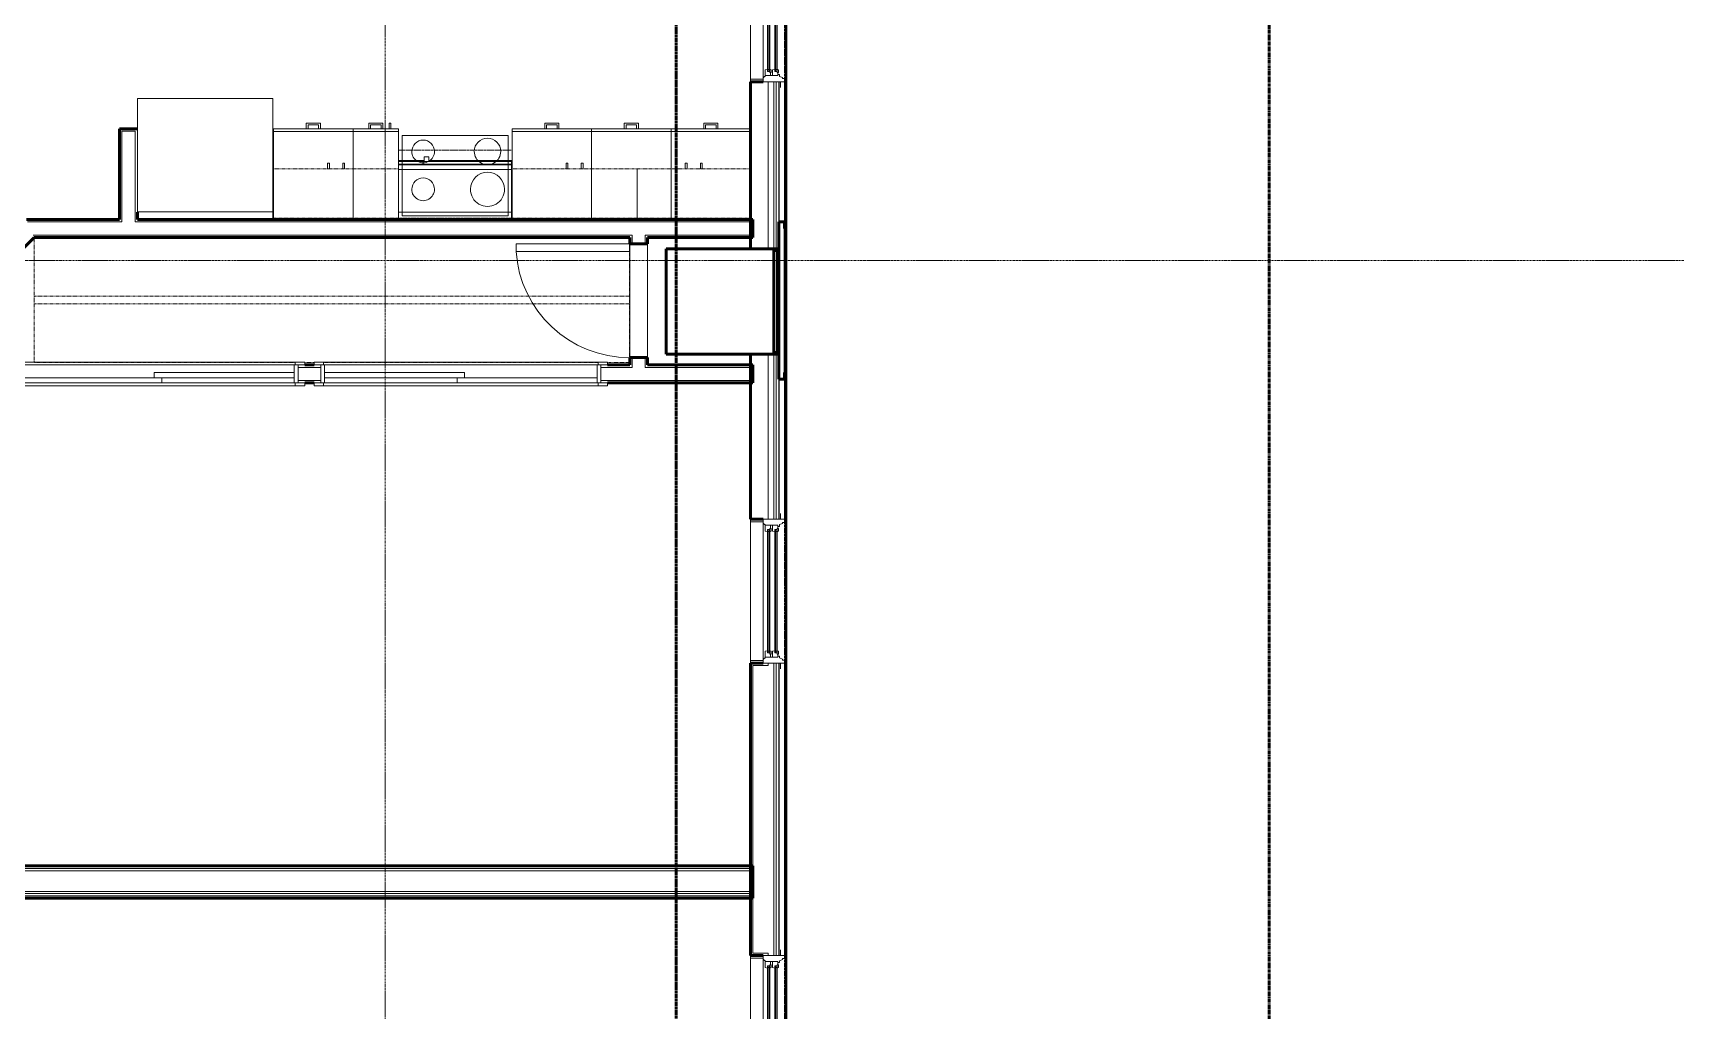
# Model space of a CAD drawing. Header units: inches. Extents: x -4218 to -1830, y 9767 to 12426.
# Drawn here: x -2266.3 to -1830.2, y 11648.9 to 11907.2 of the extents above; entities that cross this region are included whole.
import ezdxf

# ---------------------------------------------------------------- set-up
doc = ezdxf.new("R2010")
doc.units = ezdxf.units.IN
doc.header["$MEASUREMENT"] = 0
for name, pattern in [('Dash', [0.25, 0.125, -0.125]), ('Dash 1_16_', [0.125, 0.0625, -0.0625]), ('Double Dash 3_8_', [1, 0.375, -0.125, 0.125, -0.125, 0.125, -0.125]), ('Grid Line 1_2_', [0.875, 0.5, -0.125, 0.125, -0.125]), ('Overhead', [0.15625, 0.09375, -0.0625])]:
    doc.linetypes.add(name, pattern=pattern)
for name, color, linetype, lineweight in [('0-1', 7, 'Continuous', 5), ('0-2', 10, 'Continuous', 9), ('A-DOOR-1', 10, 'Continuous', 9), ('A-DOOR-2', 50, 'Continuous', 20), ('A-DOOR-FRAM-1', 10, 'Continuous', 9), ('A-GENM', 5, 'Continuous', 9), ('A-GENM-6', 5, 'Continuous', 50), ('A-GLAZ-1', 151, 'Continuous', 9), ('A-GLAZ-2', 151, 'Continuous', 20), ('A-GLAZ-3', 151, 'Continuous', 50), ('A-WALL', 113, 'Continuous', 13), ('A-WALL-1', 7, 'Continuous', 50), ('A-WALL-2', 250, 'Continuous', 13), ('A-WALL-3', 10, 'Continuous', 9), ('A-WALL-4', 252, 'Continuous', 9), ('A-WALL-5', 253, 'Continuous', 9), ('A-WALL-7', 113, 'Continuous', 9), ('A-WALL-8', 113, 'Continuous', 50), ('C-PROP-LINE', 91, 'Double Dash 3_8_', 50), ('C-PROP-LINE-1', 91, 'Dash 1_16_', 50), ('I-WALL-1', 7, 'Continuous', 50), ('Q-CASE-1', 252, 'Continuous', 9), ('Q-CASE-2', 10, 'Continuous', 9), ('Q-CASE-3', 253, 'Continuous', 9), ('Q-CASE-4', 252, 'Dash', 9), ('Q-CASE-5', 253, 'Dash', 9), ('Q-CASE-HDLN-1', 10, 'Dash', 9), ('Q-CASE-HDLN-2', 252, 'Dash', 9), ('Q-SPCQ-1', 10, 'Continuous', 9), ('Q-SPCQ-2', 91, 'Overhead', 9), ('S-GRID-1', 1, 'Grid Line 1_2_', 9)]:
    doc.layers.add(name, color=color, linetype=linetype, lineweight=lineweight)

# ---------------------------------------------------------------- blocks, each defined once
blk = doc.blocks.new('SWING - SINGLE - FLUSH - 30_ x 70_ - MAGIC PAK DOOR - ACOUSTICAL SEAL - IN CLOSET-3199421-BACKGROUND - RCP - 2ND FLOOR')
at = {"layer": 'A-DOOR-1'}
blk.add_arc((15, 2.375), 30.067, 93.81407, 180, dxfattribs=at)
at = {"layer": 'A-DOOR-2'}
for p, q in [((13, 2.375), (13, 32.375)), ((15, 32.375), (13, 32.375)), ((15, 2.375), (15, 32.375)), ((15, 2.375), (13, 2.375))]:
    blk.add_line(p, q, dxfattribs=at)
blk = doc.blocks.new('SLIDING - FLUSH - 6-0 x 6-8-3203587-BACKGROUND - RCP - 2ND FLOOR')
at = {"layer": 'A-DOOR-1'}
for p, q in [((-38.75, 2.25), (-38.75, 3)), ((-36.25, 3), (-38.75, 3)), ((-38.75, 2.25), (-36.25, 2.25)), ((36.25, 3), (-36.25, 3)), ((-36.25, 3), (-36.25, 2.25)), ((1, 2.25), (-36, 2.25)), ((-36, 2.25), (-36, 0.88)), ((-36, 0.88), (1, 0.88)), ((36, 0.88), (-1, 0.88)), ((-1, 0.88), (-1, -0.5)), ((1, 2.25), (1, 0.88)), ((36, 0.88), (36, -0.5)), ((36.25, 2.25), (36.25, 3)), ((36.25, 3), (38.75, 3)), ((38.75, 2.25), (36.25, 2.25)), ((38.75, 3), (38.75, 2.25)), ((-38.75, -3.25), (-38.75, -2.5)), ((-36.25, -2.5), (-38.75, -2.5)), ((-38.75, -3.25), (-36.25, -3.25)), ((-36.25, -2.5), (-36.25, -3.25)), ((-36.25, -3.25), (36.25, -3.25)), ((-1, -0.5), (36, -0.5)), ((36.25, -2.5), (38.75, -2.5)), ((36.25, -3.25), (36.25, -2.5)), ((38.75, -3.25), (36.25, -3.25)), ((38.75, -2.5), (38.75, -3.25))]:
    blk.add_line(p, q, dxfattribs=at)
at = {"layer": 'A-DOOR-FRAM-1'}
for p, q in [((-36, 2.25), (-37, 2.25)), ((-37, -2.5), (-37, 2.25)), ((-36, 2.25), (-36, -2.5)), ((36, 2.25), (1, 2.25)), ((36, -2.5), (36, 2.25)), ((36, 2.25), (37, 2.25)), ((37, 2.25), (37, -2.5)), ((-37, -2.5), (-36, -2.5)), ((-36, -2.5), (36, -2.5)), ((37, -2.5), (36, -2.5))]:
    blk.add_line(p, q, dxfattribs=at)
blk = doc.blocks.new('OD_CW_Closet - OD_CW_Closet-2069095-BACKGROUND - RCP - 2ND FLOOR')
at = {"layer": 'Q-CASE-HDLN-1'}
for p, q in [((0.74, 9), (6.59, 9)), ((9.09, 9), (81.59, 9)), ((84.09, 9), (86.59, 9)), ((89.09, 9), (158.05, 9)), ((158.05, 9), (158.05, -24)), ((0.74, -22.35), (0.74, 7.65)), ((0.74, -6.5), (158.05, -6.5)), ((0.74, -8.5), (158.05, -8.5))]:
    blk.add_line(p, q, dxfattribs=at)
at = {"layer": 'Q-CASE-HDLN-2'}
for p, q in [((0.74, 7.65), (0.74, 9)), ((0.74, -24), (0.74, -22.35)), ((158.05, -24), (0.74, -24))]:
    blk.add_line(p, q, dxfattribs=at)
blk = doc.blocks.new('SLIDING - FLUSH - 6-0 x 6-8-3203588-BACKGROUND - RCP - 2ND FLOOR')
at = {"layer": 'A-DOOR-1'}
for p, q in [((-38.75, 2.5), (-38.75, 3.25)), ((-36.25, 3.25), (-38.75, 3.25)), ((-38.75, 2.5), (-36.25, 2.5)), ((36.25, 3.25), (-36.25, 3.25)), ((-36.25, 3.25), (-36.25, 2.5)), ((36, 0.5), (-1, 0.5)), ((-1, 0.5), (-1, -0.875)), ((36, 0.5), (36, -0.875)), ((36.25, 2.5), (36.25, 3.25)), ((36.25, 3.25), (38.75, 3.25)), ((38.75, 2.5), (36.25, 2.5)), ((38.75, 3.25), (38.75, 2.5)), ((-38.75, -3), (-38.75, -2.25)), ((-36.25, -2.25), (-38.75, -2.25)), ((-38.75, -3), (-36.25, -3)), ((-36.25, -2.25), (-36.25, -3)), ((-36.25, -3), (36.25, -3)), ((1, -0.875), (-36, -0.875)), ((-36, -0.875), (-36, -2.25)), ((-36, -2.25), (1, -2.25)), ((-1, -0.875), (36, -0.875)), ((1, -0.875), (1, -2.25)), ((36.25, -2.25), (38.75, -2.25)), ((36.25, -3), (36.25, -2.25)), ((38.75, -3), (36.25, -3)), ((38.75, -2.25), (38.75, -3))]:
    blk.add_line(p, q, dxfattribs=at)
at = {"layer": 'A-DOOR-FRAM-1'}
for p, q in [((-37, -2.25), (-37, 2.5)), ((-36, 2.5), (-37, 2.5)), ((36, 2.5), (-36, 2.5)), ((-36, 2.5), (-36, -2.25)), ((36, -2.25), (36, 2.5)), ((36, 2.5), (37, 2.5)), ((37, 2.5), (37, -2.25)), ((-37, -2.25), (-36, -2.25)), ((1, -2.25), (36, -2.25)), ((37, -2.25), (36, -2.25))]:
    blk.add_line(p, q, dxfattribs=at)
blk = doc.blocks.new('Refrigerator_-_Side-by-Side_6047 - 36_ X 30_-345559-BACKGROUND - RCP - 2ND FLOOR')
at = {"layer": 'Q-SPCQ-1'}
for p, q in [((17.87, 14.42), (-17.88, 14.42)), ((-17.88, 14.42), (-17.88, -15.58)), ((17.87, -15.58), (17.87, 14.42)), ((-17.88, -15.58), (17.87, -15.58))]:
    blk.add_line(p, q, dxfattribs=at)
blk = doc.blocks.new('Range - 24_ x 30_-2320547-BACKGROUND - RCP - 2ND FLOOR')
at = {"layer": 'Q-SPCQ-1'}
blk.add_line((0, 22), (30, 22), dxfattribs=at)
for centre, radius, start, end in [((6.5, 16), 4.5, 360, 180), ((23.5, 16), 3, 360, 180), ((6.5, 16), 4.5, 180, 360), ((23.5, 16), 3, 180, 0), ((6.5, 6), 3.5, 360, 180), ((23.5, 6), 3, 360, 180), ((6.5, 6), 3.5, 180, 0), ((23.5, 6), 3, 180, 360)]:
    blk.add_arc(centre, radius, start, end, dxfattribs=at)
blk = doc.blocks.new('Single Door 1 Drawer 211 - 211 Base Cabinet Single Door1 Drawer 12_-2709705-BACKGROUND - RCP - 2ND FLOOR')
at = {"layer": 'Q-CASE-2'}
for p, q in [((-11.26, 24), (0.74, 24)), ((-11.26, 23.25), (-11.26, 24)), ((0.74, 23.25), (-11.26, 23.25)), ((-11.26, 23.25), (-11.26, 0)), ((-7.14, 24), (-7.14, 25.5)), ((-7.14, 25.5), (-3.39, 25.5)), ((-7.14, 24), (-6.64, 24)), ((-3.89, 25), (-6.64, 25)), ((-6.64, 24), (-6.64, 25)), ((-3.89, 24), (-3.89, 25)), ((-3.39, 24), (-3.89, 24)), ((-3.39, 25.5), (-3.39, 24)), ((-1.27, 25.5), (-1.76, 25.5)), ((-1.76, 25.5), (-1.76, 24)), ((-1.76, 24), (-1.27, 24)), ((-1.27, 24), (-1.27, 25.5)), ((0.74, 24), (0.74, 23.25)), ((0.74, 0), (0.74, 23.25)), ((-11.26, 0), (0.74, 0))]:
    blk.add_line(p, q, dxfattribs=at)
blk = doc.blocks.new('Base Cabinet 4 Drawer 254 - Base Cabinet 4 Drawer 254 21_-2569778-BACKGROUND - RCP - 2ND FLOOR')
at = {"layer": 'Q-CASE-2'}
for p, q in [((-9.76, 24), (11.24, 24)), ((-9.76, 23.25), (-9.76, 24)), ((11.24, 23.25), (-9.76, 23.25)), ((-9.76, 23.25), (-9.76, 0)), ((-1.14, 24), (-1.14, 25.5)), ((-1.14, 25.5), (2.61, 25.5)), ((-1.14, 24), (-0.64, 24)), ((2.11, 25), (-0.64, 25)), ((-0.64, 24), (-0.64, 25)), ((2.11, 24), (2.11, 25)), ((2.61, 24), (2.11, 24)), ((2.61, 25.5), (2.61, 24)), ((11.24, 24), (11.24, 23.25)), ((11.24, 0), (11.24, 23.25)), ((-9.76, 0), (11.24, 0))]:
    blk.add_line(p, q, dxfattribs=at)
blk = doc.blocks.new('Base Cabinet 3 Drawer 230 - Base Cabinet 3 Drawer 230 21_-2578998-BACKGROUND - RCP - 2ND FLOOR')
at = {"layer": 'Q-CASE-2'}
for p, q in [((-9.76, 24), (11.24, 24)), ((-9.76, 23.25), (-9.76, 24)), ((11.24, 23.25), (-9.76, 23.25)), ((-9.76, 23.25), (-9.76, 0)), ((-1.14, 24), (-1.14, 25.5)), ((-1.14, 25.5), (2.61, 25.5)), ((-1.14, 24), (-0.64, 24)), ((2.11, 25), (-0.64, 25)), ((-0.64, 24), (-0.64, 25)), ((2.11, 24), (2.11, 25)), ((2.61, 24), (2.11, 24)), ((2.61, 25.5), (2.61, 24)), ((11.24, 24), (11.24, 23.25)), ((11.24, 0), (11.24, 23.25)), ((-9.76, 0), (11.24, 0))]:
    blk.add_line(p, q, dxfattribs=at)
blk = doc.blocks.new('300 Series Wall Hung Cabinet_302 - 33_ X 36_-2610350-BACKGROUND - RCP - 2ND FLOOR')
at = {"layer": 'Q-CASE-1'}
for p, q in [((-1.76, -13.19), (-2.25, -13.19)), ((-2.25, -13.19), (-2.25, -14.69)), ((-2.25, -14.69), (-1.76, -14.69)), ((-1.76, -14.69), (-1.76, -13.19)), ((2.24, -13.19), (1.75, -13.19)), ((1.75, -13.19), (1.75, -14.69)), ((1.75, -14.69), (2.24, -14.69)), ((2.24, -14.69), (2.24, -13.19))]:
    blk.add_line(p, q, dxfattribs=at)
at = {"layer": 'Q-CASE-4'}
for p, q in [((-16.5, -0.19), (-16.5, -13.19)), ((16.5, -13.19), (16.5, -0.19)), ((-16.5, -13.19), (16.5, -13.19))]:
    blk.add_line(p, q, dxfattribs=at)
at = {"layer": 'Q-CASE-5'}
blk.add_line((16.5, -0.19), (-16.5, -0.19), dxfattribs=at)
blk = doc.blocks.new('300 Series Wall Hung Cabinet_302 - 30_ X 36_-2573882-BACKGROUND - RCP - 2ND FLOOR')
at = {"layer": 'Q-CASE-1'}
for p, q in [((-1.76, 14.69), (-2.25, 14.69)), ((-2.25, 14.69), (-2.25, 13.19)), ((-2.25, 13.19), (-1.76, 13.19)), ((-1.76, 13.19), (-1.76, 14.69)), ((2.24, 14.69), (1.75, 14.69)), ((1.75, 14.69), (1.75, 13.19)), ((1.75, 13.19), (2.24, 13.19)), ((2.24, 13.19), (2.24, 14.69))]:
    blk.add_line(p, q, dxfattribs=at)
at = {"layer": 'Q-CASE-4'}
for p, q in [((-15, 0.19), (-15, 13.19)), ((-15, 13.19), (14.98, 13.19)), ((15, 13.19), (15, 0.19))]:
    blk.add_line(p, q, dxfattribs=at)
at = {"layer": 'Q-CASE-5'}
blk.add_line((14.98, 0.19), (-15, 0.19), dxfattribs=at)
blk = doc.blocks.new('30quot_MicrowaveVent_11166 - 70cm miele oven-V34-BACKGROUND - RCP - 2ND FLOOR')
at = {"layer": 'Q-CASE-1'}
for p, q in [((-14.2, 0), (-14.2, -0.38)), ((15.68, -13.23), (15.68, -0.38)), ((14.68, -13.23), (-13.32, -13.23)), ((-13.32, -14.49), (14.68, -14.49)), ((9.18, -14.61), (-13.32, -14.61)), ((-13.32, -15.39), (9.18, -15.39)), ((-13.32, -15.6), (7.69, -15.6)), ((7.69, -15.39), (7.69, -16.16)), ((7.69, -16.16), (7.69, -16.55)), ((7.69, -16.6), (8.88, -16.6)), ((8.88, -16.16), (8.88, -15.39)), ((8.88, -15.6), (14.68, -15.6)), ((8.88, -16.55), (8.88, -16.16)), ((9.18, -14.61), (9.18, -15.39)), ((14.68, -14.61), (9.18, -14.61)), ((9.18, -14.61), (9.18, -15.39)), ((9.18, -15.39), (14.68, -15.39)), ((15.68, -14.49), (15.68, -13.23)), ((15.68, -14.61), (15.68, -15.39)), ((15.68, -15.48), (15.68, -15.39)), ((15.68, -15.6), (15.68, -15.48))]:
    blk.add_line(p, q, dxfattribs=at)
at = {"layer": 'Q-CASE-2'}
for p, q in [((-14.2, -0.38), (-14.2, -13.23)), ((-14.2, -13.23), (-14.2, -14.49)), ((-13.32, -13.23), (-14.2, -13.23)), ((-14.2, -14.49), (-13.32, -14.49)), ((-13.32, -14.61), (-14.2, -14.61)), ((-14.2, -14.61), (-14.2, -15.39)), ((-14.2, -15.39), (-14.2, -15.6)), ((-14.2, -15.39), (-13.32, -15.39)), ((-14.2, -15.6), (-13.32, -15.6)), ((15.68, -13.23), (14.68, -13.23)), ((14.68, -14.49), (15.68, -14.49)), ((15.68, -14.61), (14.68, -14.61)), ((14.68, -15.39), (15.68, -15.39)), ((14.68, -15.6), (15.68, -15.6))]:
    blk.add_line(p, q, dxfattribs=at)
at = {"layer": 'Q-CASE-3'}
for p, q in [((15.68, 0), (-14.2, 0)), ((15.68, -0.38), (15.68, 0)), ((15.68, -14.61), (15.68, -15.39)), ((15.68, -15.39), (15.68, -15.54))]:
    blk.add_line(p, q, dxfattribs=at)
blk = doc.blocks.new('300 Series Wall Hung Cabinet_302 - 33_ X 36_-2610278-BACKGROUND - RCP - 2ND FLOOR')
at = {"layer": 'Q-CASE-1'}
for p, q in [((-1.76, 14.69), (-2.25, 14.69)), ((-2.25, 14.69), (-2.25, 13.19)), ((-2.25, 13.19), (-1.76, 13.19)), ((-1.76, 13.19), (-1.76, 14.69)), ((2.24, 14.69), (1.75, 14.69)), ((1.75, 14.69), (1.75, 13.19)), ((1.75, 13.19), (2.24, 13.19)), ((2.24, 13.19), (2.24, 14.69))]:
    blk.add_line(p, q, dxfattribs=at)
at = {"layer": 'Q-CASE-4'}
for p, q in [((-16.5, 0.19), (-16.5, 13.19)), ((-16.5, 13.19), (16.5, 13.19)), ((16.5, 13.19), (16.5, 0.19))]:
    blk.add_line(p, q, dxfattribs=at)
at = {"layer": 'Q-CASE-5'}
blk.add_line((16.5, 0.19), (-16.5, 0.19), dxfattribs=at)
blk = doc.blocks.new('Range_Hood_386 - 30_ Wide-V88-BACKGROUND - RCP - 2ND FLOOR')
at = {"layer": 'Q-SPCQ-2'}
for p, q in [((-15, -6), (-15, 12)), ((-15, 12), (15, 12)), ((15, 12), (15, -6)), ((-14, -6), (-15, -6)), ((14, -6), (-14, -6)), ((15, -6), (14, -6))]:
    blk.add_line(p, q, dxfattribs=at)
blk = doc.blocks.new('CTR - 1st Phase - Unit Layouts_rvt-1-BACKGROUND - RCP - 2ND FLOOR')
at = {"layer": 'A-WALL-1'}
for p, q in [((-2243.53, 11857.95), (-2243.53, 11881.95)), ((-2243.53, 11881.95), (-2242.9, 11881.95)), ((-2242.9, 11881.95), (-2239.4, 11881.95)), ((-2239.4, 11881.95), (-2238.78, 11881.95)), ((-2238.78, 11859.95), (-2238.78, 11857.95)), ((-2268.05, 11857.95), (-2243.53, 11857.95)), ((-2238.78, 11857.95), (-2076.17, 11857.95)), ((-2076.17, 11857.95), (-2076.17, 11857.33)), ((-2076.17, 11857.33), (-2076.17, 11853.83)), ((-2266.08, 11853.2), (-2299.73, 11819.55)), ((-2108.72, 11853.2), (-2266.08, 11853.2)), ((-2108.72, 11851.55), (-2108.72, 11853.2)), ((-2103.97, 11851.55), (-2108.72, 11851.55)), ((-2076.17, 11853.2), (-2103.97, 11853.2)), ((-2103.97, 11853.2), (-2103.97, 11851.55)), ((-2076.17, 11853.83), (-2076.17, 11853.2)), ((-2194.57, 11819.55), (-2192.07, 11819.55)), ((-2114.57, 11819.55), (-2108.72, 11819.55)), ((-2108.72, 11819.55), (-2108.72, 11821.55)), ((-2108.72, 11821.55), (-2103.97, 11821.55)), ((-2103.97, 11821.55), (-2103.97, 11819.55)), ((-2103.97, 11819.55), (-2076.17, 11819.55)), ((-2076.17, 11819.55), (-2076.17, 11818.93)), ((-2076.17, 11818.93), (-2076.17, 11815.43)), ((-2076.17, 11815.43), (-2076.17, 11814.8)), ((-2192.07, 11814.8), (-2194.57, 11814.8)), ((-2076.17, 11814.8), (-2114.57, 11814.8))]:
    blk.add_line(p, q, dxfattribs=at)
at = {"layer": 'A-WALL-2'}
for p, q in [((-2242.9, 11881.33), (-2239.4, 11881.33)), ((-2242.9, 11857.95), (-2242.9, 11881.33)), ((-2239.4, 11857.95), (-2239.4, 11881.33)), ((-2242.9, 11857.33), (-2267.79, 11857.33)), ((-2242.9, 11857.95), (-2242.9, 11857.33)), ((-2239.4, 11857.95), (-2239.4, 11857.33)), ((-2076.8, 11857.33), (-2239.4, 11857.33)), ((-2076.8, 11857.33), (-2076.8, 11853.83)), ((-2108.1, 11853.83), (-2266.34, 11853.83)), ((-2108.1, 11853.83), (-2108.1, 11853.2)), ((-2108.1, 11851.55), (-2108.1, 11853.2)), ((-2076.8, 11853.83), (-2104.6, 11853.83)), ((-2104.6, 11853.83), (-2104.6, 11853.2)), ((-2104.6, 11851.55), (-2104.6, 11853.2)), ((-2108.1, 11819.55), (-2108.1, 11821.55)), ((-2108.1, 11819.55), (-2108.1, 11818.93)), ((-2104.6, 11819.55), (-2104.6, 11821.55)), ((-2104.6, 11819.55), (-2104.6, 11818.93)), ((-2190.32, 11818.93), (-2196.32, 11818.93)), ((-2190.32, 11815.43), (-2196.32, 11815.43)), ((-2108.1, 11818.93), (-2116.32, 11818.93)), ((-2076.8, 11815.43), (-2116.32, 11815.43)), ((-2076.8, 11818.93), (-2104.6, 11818.93)), ((-2076.8, 11818.93), (-2076.8, 11815.43))]:
    blk.add_line(p, q, dxfattribs=at)
at = {"layer": 'A-WALL-3'}
for p, q in [((-2108.72, 11851.55), (-2108.72, 11821.55)), ((-2103.97, 11821.55), (-2103.97, 11851.55))]:
    blk.add_line(p, q, dxfattribs=at)
at = {"layer": 'A-WALL-4'}
for p, q in [((-2108.72, 11851.55), (-2103.97, 11851.55)), ((-2103.97, 11821.55), (-2108.72, 11821.55))]:
    blk.add_line(p, q, dxfattribs=at)
at = {"layer": 'A-WALL-5'}
for p, q in [((-2196.32, 11814.8), (-2196.32, 11819.55)), ((-2190.32, 11819.55), (-2190.32, 11814.8)), ((-2116.32, 11819.55), (-2116.32, 11814.8))]:
    blk.add_line(p, q, dxfattribs=at)
at = {"layer": 'A-WALL-7'}
for p, q in [((-2194.15, 11881.95), (-2203.03, 11881.95)), ((-2203.03, 11881.95), (-2194.15, 11881.95)), ((-2193.65, 11881.95), (-2194.15, 11881.95)), ((-2190.9, 11881.95), (-2193.65, 11881.95)), ((-2193.65, 11881.95), (-2190.9, 11881.95)), ((-2190.4, 11881.95), (-2190.9, 11881.95)), ((-2177.65, 11881.95), (-2190.4, 11881.95)), ((-2190.4, 11881.95), (-2177.65, 11881.95)), ((-2177.15, 11881.95), (-2177.65, 11881.95)), ((-2174.4, 11881.95), (-2177.15, 11881.95)), ((-2177.15, 11881.95), (-2174.4, 11881.95)), ((-2173.9, 11881.95), (-2174.4, 11881.95)), ((-2172.28, 11881.95), (-2173.9, 11881.95)), ((-2173.9, 11881.95), (-2172.28, 11881.95)), ((-2171.79, 11881.95), (-2172.28, 11881.95)), ((-2169.78, 11881.95), (-2171.79, 11881.95)), ((-2171.79, 11881.95), (-2169.78, 11881.95)), ((-2169.78, 11857.95), (-2169.78, 11881.95)), ((-2169.78, 11857.95), (-2169.78, 11881.95)), ((-2139.78, 11857.95), (-2139.78, 11881.95)), ((-2139.78, 11881.95), (-2131.15, 11881.95)), ((-2139.78, 11881.95), (-2131.15, 11881.95)), ((-2139.78, 11857.95), (-2139.78, 11881.95)), ((-2131.15, 11881.95), (-2130.65, 11881.95)), ((-2130.65, 11881.95), (-2127.9, 11881.95)), ((-2130.65, 11881.95), (-2127.9, 11881.95)), ((-2127.9, 11881.95), (-2127.4, 11881.95)), ((-2127.4, 11881.95), (-2110.15, 11881.95)), ((-2127.4, 11881.95), (-2110.15, 11881.95)), ((-2110.15, 11881.95), (-2109.65, 11881.95)), ((-2109.65, 11881.95), (-2106.9, 11881.95)), ((-2109.65, 11881.95), (-2106.9, 11881.95)), ((-2106.9, 11881.95), (-2106.4, 11881.95)), ((-2106.4, 11881.95), (-2089.15, 11881.95)), ((-2106.4, 11881.95), (-2089.15, 11881.95)), ((-2089.15, 11881.95), (-2088.65, 11881.95)), ((-2088.65, 11881.95), (-2085.9, 11881.95)), ((-2088.65, 11881.95), (-2085.9, 11881.95)), ((-2085.9, 11881.95), (-2085.4, 11881.95)), ((-2085.4, 11881.95), (-2076.8, 11881.95)), ((-2085.4, 11881.95), (-2076.8, 11881.95)), ((-2076.8, 11881.95), (-2076.8, 11857.95)), ((-2076.8, 11857.95), (-2076.8, 11881.95)), ((-2140.78, 11880.2), (-2168.78, 11880.2)), ((-2168.78, 11880.2), (-2168.78, 11858.95)), ((-2140.78, 11880.2), (-2168.78, 11880.2)), ((-2168.78, 11880.2), (-2168.78, 11858.95)), ((-2140.78, 11858.95), (-2140.78, 11880.2)), ((-2140.78, 11858.95), (-2140.78, 11880.2)), ((-2203.03, 11859.95), (-2203.03, 11857.95)), ((-2203.03, 11857.95), (-2203.03, 11859.95)), ((-2168.78, 11858.95), (-2140.78, 11858.95)), ((-2140.78, 11858.95), (-2168.78, 11858.95)), ((-2203.03, 11857.95), (-2169.78, 11857.95)), ((-2203.03, 11857.95), (-2169.78, 11857.95)), ((-2076.8, 11857.95), (-2139.78, 11857.95)), ((-2076.8, 11857.95), (-2139.78, 11857.95))]:
    blk.add_line(p, q, dxfattribs=at)
at = {"layer": '0-2'}
for name, p, rotation in [('Refrigerator_-_Side-by-Side_6047 - 36_ X 30_-345559-BACKGROUND - RCP - 2ND FLOOR', (-2220.9, 11874.38), 180), ('Range - 24_ x 30_-2320547-BACKGROUND - RCP - 2ND FLOOR', (-2139.78, 11881.95), 180), ('Range_Hood_386 - 30_ Wide-V88-BACKGROUND - RCP - 2ND FLOOR', (-2154.78, 11870.33), 180), ('300 Series Wall Hung Cabinet_302 - 33_ X 36_-2610350-BACKGROUND - RCP - 2ND FLOOR', (-2186.28, 11858.14), 180), ('30quot_MicrowaveVent_11166 - 70cm miele oven-V34-BACKGROUND - RCP - 2ND FLOOR', (-2154.1, 11857.95), 180), ('OD_CW_Closet - OD_CW_Closet-2069095-BACKGROUND - RCP - 2ND FLOOR', (-2107.99, 11829.2), 180), ('SWING - SINGLE - FLUSH - 30_ x 70_ - MAGIC PAK DOOR - ACOUSTICAL SEAL - IN CLOSET-3199421-BACKGROUND - RCP - 2ND FLOOR', (-2106.35, 11836.55), 90.00000000008457), ('SLIDING - FLUSH - 6-0 x 6-8-3203587-BACKGROUND - RCP - 2ND FLOOR', (-2153.32, 11817.05), 180)]:
    blk.add_blockref(name, p, dxfattribs=dict(at, rotation=rotation))
for name, p in [('Base Cabinet 3 Drawer 230 - Base Cabinet 3 Drawer 230 21_-2578998-BACKGROUND - RCP - 2ND FLOOR', (-2193.01, 11857.95)), ('Single Door 1 Drawer 211 - 211 Base Cabinet Single Door1 Drawer 12_-2709705-BACKGROUND - RCP - 2ND FLOOR', (-2170.51, 11857.95)), ('Base Cabinet 4 Drawer 254 - Base Cabinet 4 Drawer 254 21_-2569778-BACKGROUND - RCP - 2ND FLOOR', (-2130.01, 11857.95)), ('Base Cabinet 3 Drawer 230 - Base Cabinet 3 Drawer 230 21_-2578998-BACKGROUND - RCP - 2ND FLOOR', (-2109.01, 11857.95)), ('Base Cabinet 3 Drawer 230 - Base Cabinet 3 Drawer 230 21_-2578998-BACKGROUND - RCP - 2ND FLOOR', (-2088.01, 11857.95)), ('300 Series Wall Hung Cabinet_302 - 33_ X 36_-2610278-BACKGROUND - RCP - 2ND FLOOR', (-2123.28, 11858.14)), ('300 Series Wall Hung Cabinet_302 - 30_ X 36_-2573882-BACKGROUND - RCP - 2ND FLOOR', (-2091.78, 11858.14)), ('SLIDING - FLUSH - 6-0 x 6-8-3203588-BACKGROUND - RCP - 2ND FLOOR', (-2233.32, 11817.05))]:
    blk.add_blockref(name, p, dxfattribs=at)
blk = doc.blocks.new('CTR - 1st Phase - Common Walls_rvt-1-BACKGROUND - RCP - 2ND FLOOR')
at = {"layer": 'A-WALL-2'}
for p, q in [((-2437.8, 11686.61), (-2076.17, 11686.61)), ((-2437.18, 11685.99), (-2076.17, 11685.99)), ((-2435.76, 11679.99), (-2076.17, 11679.99)), ((-2435.26, 11680.49), (-2076.17, 11680.49)), ((-2436.39, 11679.36), (-2076.17, 11679.36))]:
    blk.add_line(p, q, dxfattribs=at)
at = {"layer": 'I-WALL-1'}
for p, q in [((-2438.43, 11687.24), (-2076.17, 11687.24)), ((-2076.17, 11687.24), (-2076.17, 11678.74)), ((-2076.17, 11678.74), (-2437.01, 11678.74))]:
    blk.add_line(p, q, dxfattribs=at)
blk = doc.blocks.new('Basic Wall _ EXT - FIBER CEMENT - LARGE - 1hr - ___-2505163-BACKGROUND - RCP - 2ND FLOOR')
at = {"layer": 'A-WALL-7'}
for p, q in [((-2067.26, 12118.88), (-2067.26, 11247.1)), ((-2067.26, 11247.1), (-2067.26, 12118.88)), ((-2067.22, 11247.07), (-2067.22, 12118.91)), ((-2067.22, 11247.07), (-2067.22, 12118.91)), ((-2069.3, 11894.38), (-2069.3, 11857.35)), ((-2069.3, 11857.35), (-2069.3, 11894.38)), ((-2069.27, 11857.35), (-2069.27, 11894.38)), ((-2069.27, 11857.35), (-2069.27, 11894.38)), ((-2069.3, 11857.35), (-2069.3, 11815.83)), ((-2069.3, 11815.83), (-2069.3, 11857.35)), ((-2069.27, 11815.83), (-2069.27, 11857.35)), ((-2069.27, 11815.83), (-2069.27, 11857.35)), ((-2069.3, 11815.83), (-2069.3, 11778.8)), ((-2069.3, 11778.8), (-2069.3, 11815.83)), ((-2069.27, 11778.8), (-2069.27, 11815.83)), ((-2069.27, 11778.8), (-2069.27, 11815.83)), ((-2069.3, 11740.78), (-2069.3, 11663.6)), ((-2069.3, 11663.6), (-2069.3, 11740.78)), ((-2069.27, 11663.6), (-2069.27, 11740.78)), ((-2069.27, 11663.6), (-2069.27, 11740.78))]:
    blk.add_line(p, q, dxfattribs=at)
blk = doc.blocks.new('Window-Double_Hung-Andersen-400_Series-Tilt_Wash - DOUBLE HUNG - REVERSE COTTAGE - 2ND FLOOR-2888790-BACKGROUND - RCP - 2ND FLOOR')
at = {"layer": 'A-GLAZ-1'}
for p, q in [((-16.29, 2.31), (-15.7, 2.31)), ((-16.29, 1.94), (-15.7, 1.94)), ((-16.29, 0.38), (-15.7, 0.38)), ((-15.82, 2.31), (-15.82, 1.94)), ((-15.82, 0.38), (-15.82, 0)), ((-15.7, 2.44), (15.7, 2.44)), ((-15.7, 2.31), (15.7, 2.31)), ((-15.7, 1.94), (15.7, 1.94)), ((-15.7, 1.81), (15.7, 1.81)), ((-15.7, 0.5), (15.7, 0.5)), ((-15.7, 0.38), (15.7, 0.38)), ((16.29, 2.31), (15.7, 2.31)), ((16.29, 1.94), (15.7, 1.94)), ((16.29, 0.38), (15.7, 0.38)), ((15.82, 2.31), (15.82, 1.94)), ((15.82, 0.38), (15.82, 0)), ((-19.01, -2.63), (-19.01, -4.13)), ((-19.01, -2.63), (-18.95, -2.63)), ((-19.01, -4.13), (-18.95, -4.13)), ((18.95, -1.25), (-18.95, -1.25)), ((-18.95, -1.25), (-18.95, -4.63)), ((-18.32, -1.25), (-18.32, -4.63)), ((-16.29, 0), (-15.7, 0)), ((-15.7, 0), (15.7, 0)), ((-15.7, -0.13), (15.7, -0.13)), ((16.29, 0), (15.7, 0)), ((18.32, -1.25), (18.32, -4.63)), ((18.95, -4.63), (18.95, -1.25)), ((18.95, -2.63), (19.01, -2.63)), ((18.95, -4.13), (19.01, -4.13)), ((19.01, -4.13), (19.01, -2.63)), ((-18.95, -4.63), (18.95, -4.63))]:
    blk.add_line(p, q, dxfattribs=at)
at = {"layer": 'A-GLAZ-2'}
for p, q in [((19.01, 4.62), (-19.01, 4.62)), ((-19.01, 4.62), (-19.01, -1.25)), ((-18.2, 4.62), (-18.2, 3.81)), ((18.2, 4.62), (18.2, 3.81)), ((19.01, -1.25), (19.01, 4.62)), ((-19.01, 3.25), (-20.51, 3.25)), ((-18.2, 3.81), (-17.92, 3.81)), ((-17.92, 3.81), (-17.61, 3)), ((-17.61, 3), (-17.14, 3)), ((-17.42, 2.56), (-16.57, 2.56)), ((-17.42, 2.56), (-17.42, -0.75)), ((-17.42, 1.19), (-15.86, 1.19)), ((-17.42, 0.62), (-16.57, 0.62)), ((-17.14, 3), (-17.14, 2.56)), ((-15.86, 2.78), (-16.57, 2.78)), ((-16.57, 2.44), (-16.57, 2.78)), ((-15.7, 2.44), (-16.57, 2.44)), ((-15.86, 0.84), (-16.57, 0.84)), ((-16.57, 0.5), (-16.57, 0.84)), ((-15.7, 0.5), (-16.57, 0.5)), ((-16.29, 2.44), (-16.29, 1.81)), ((-15.7, 1.81), (-16.29, 1.81)), ((-16.29, 0.5), (-16.29, -0.13)), ((-15.86, 2.78), (-15.7, 2.44)), ((-15.86, 1.19), (-15.7, 1.81)), ((-15.86, 0.84), (-15.7, 0.5)), ((15.86, 2.78), (15.7, 2.44)), ((15.7, 2.44), (16.57, 2.44)), ((15.7, 1.81), (16.29, 1.81)), ((15.86, 1.19), (15.7, 1.81)), ((15.86, 0.84), (15.7, 0.5)), ((15.7, 0.5), (16.57, 0.5)), ((15.86, 2.78), (16.57, 2.78)), ((17.42, 1.19), (15.86, 1.19)), ((15.86, 0.84), (16.57, 0.84)), ((16.29, 2.44), (16.29, 1.81)), ((16.29, 0.5), (16.29, -0.13)), ((16.57, 2.44), (16.57, 2.78)), ((17.42, 2.56), (16.57, 2.56)), ((16.57, 0.5), (16.57, 0.84)), ((17.42, 0.62), (16.57, 0.62)), ((17.14, 3), (17.14, 2.56)), ((17.61, 3), (17.14, 3)), ((17.42, 2.56), (17.42, -0.75)), ((17.92, 3.81), (17.61, 3)), ((18.2, 3.81), (17.92, 3.81)), ((19.01, 3.25), (20.51, 3.25)), ((-19.01, -1.25), (19.01, -1.25)), ((-17.67, -0.97), (-18, -1.25)), ((-17.67, -0.97), (-17.67, -0.75)), ((-17.67, -0.75), (-15.86, -0.75)), ((-15.7, -0.13), (-16.29, -0.13)), ((-15.86, -0.75), (-15.7, -0.13)), ((15.7, -0.13), (16.29, -0.13)), ((15.86, -0.75), (15.7, -0.13)), ((17.67, -0.75), (15.86, -0.75)), ((17.67, -0.97), (17.67, -0.75)), ((17.67, -0.97), (18, -1.25))]:
    blk.add_line(p, q, dxfattribs=at)
blk = doc.blocks.new('Window-Double_Hung-Andersen-400_Series-Tilt_Wash - DOUBLE HUNG - REVERSE COTTAGE - 2ND FLOOR-2888709-BACKGROUND - RCP - 2ND FLOOR')
at = {"layer": 'A-GLAZ-1'}
for p, q in [((-18.95, 4.62), (18.95, 4.62)), ((-18.95, 1.25), (-18.95, 4.62)), ((-18.32, 1.25), (-18.32, 4.62)), ((18.32, 1.25), (18.32, 4.62)), ((18.95, 4.62), (18.95, 1.25)), ((-19.01, 4.12), (-19.01, 2.62)), ((-18.95, 4.12), (-19.01, 4.12)), ((-18.95, 2.62), (-19.01, 2.62)), ((18.95, 1.25), (-18.95, 1.25)), ((-16.29, 0), (-15.7, 0)), ((-15.82, -0.38), (-15.82, 0)), ((-15.7, 0.12), (15.7, 0.12)), ((16.29, 0), (15.7, 0)), ((15.82, -0.38), (15.82, 0)), ((19.01, 4.12), (18.95, 4.12)), ((19.01, 2.62), (18.95, 2.62)), ((19.01, 2.62), (19.01, 4.12)), ((-16.29, -0.38), (-15.7, -0.38)), ((-16.29, -1.94), (-15.7, -1.94)), ((-16.29, -2.31), (-15.7, -2.31)), ((-15.82, -2.31), (-15.82, -1.94)), ((-15.7, 0), (15.7, 0)), ((-15.7, -0.38), (15.7, -0.38)), ((-15.7, -0.5), (15.7, -0.5)), ((-15.7, -1.81), (15.7, -1.81)), ((-15.7, -1.94), (15.7, -1.94)), ((-15.7, -2.31), (15.7, -2.31)), ((-15.7, -2.44), (15.7, -2.44)), ((16.29, -0.38), (15.7, -0.38)), ((16.29, -1.94), (15.7, -1.94)), ((16.29, -2.31), (15.7, -2.31)), ((15.82, -2.31), (15.82, -1.94))]:
    blk.add_line(p, q, dxfattribs=at)
at = {"layer": 'A-GLAZ-2'}
for p, q in [((-19.01, 1.25), (19.01, 1.25)), ((-19.01, -4.62), (-19.01, 1.25)), ((-17.67, 0.97), (-18, 1.25)), ((-17.67, 0.97), (-17.67, 0.75)), ((-17.67, 0.75), (-15.86, 0.75)), ((-17.42, -2.56), (-17.42, 0.75)), ((-16.29, -0.5), (-16.29, 0.12)), ((-15.7, 0.12), (-16.29, 0.12)), ((-15.86, 0.75), (-15.7, 0.12)), ((15.86, 0.75), (15.7, 0.12)), ((15.7, 0.12), (16.29, 0.12)), ((17.67, 0.75), (15.86, 0.75)), ((16.29, -0.5), (16.29, 0.12)), ((17.42, -2.56), (17.42, 0.75)), ((17.67, 0.97), (18, 1.25)), ((17.67, 0.97), (17.67, 0.75)), ((19.01, 1.25), (19.01, -4.62)), ((-19.01, -3.25), (-20.51, -3.25)), ((-18.2, -3.81), (-17.92, -3.81)), ((-18.2, -4.62), (-18.2, -3.81)), ((-17.92, -3.81), (-17.61, -3)), ((-17.61, -3), (-17.14, -3)), ((-17.42, -0.62), (-16.57, -0.62)), ((-17.42, -1.19), (-15.86, -1.19)), ((-17.42, -2.56), (-16.57, -2.56)), ((-17.14, -3), (-17.14, -2.56)), ((-16.57, -0.5), (-16.57, -0.84)), ((-15.7, -0.5), (-16.57, -0.5)), ((-15.86, -0.84), (-16.57, -0.84)), ((-16.57, -2.44), (-16.57, -2.78)), ((-15.7, -2.44), (-16.57, -2.44)), ((-15.86, -2.78), (-16.57, -2.78)), ((-16.29, -2.44), (-16.29, -1.81)), ((-15.7, -1.81), (-16.29, -1.81)), ((-15.86, -0.84), (-15.7, -0.5)), ((-15.86, -1.19), (-15.7, -1.81)), ((-15.86, -2.78), (-15.7, -2.44)), ((15.86, -0.84), (15.7, -0.5)), ((15.7, -0.5), (16.57, -0.5)), ((15.86, -1.19), (15.7, -1.81)), ((15.7, -1.81), (16.29, -1.81)), ((15.86, -2.78), (15.7, -2.44)), ((15.7, -2.44), (16.57, -2.44)), ((15.86, -0.84), (16.57, -0.84)), ((17.42, -1.19), (15.86, -1.19)), ((15.86, -2.78), (16.57, -2.78)), ((16.29, -2.44), (16.29, -1.81)), ((16.57, -0.5), (16.57, -0.84)), ((17.42, -0.62), (16.57, -0.62)), ((16.57, -2.44), (16.57, -2.78)), ((17.42, -2.56), (16.57, -2.56)), ((17.14, -3), (17.14, -2.56)), ((17.61, -3), (17.14, -3)), ((17.92, -3.81), (17.61, -3)), ((18.2, -3.81), (17.92, -3.81)), ((18.2, -4.62), (18.2, -3.81)), ((19.01, -3.25), (20.51, -3.25)), ((19.01, -4.62), (-19.01, -4.62))]:
    blk.add_line(p, q, dxfattribs=at)
blk = doc.blocks.new('Perforated Panel at Magic-Pak - hvac panel - 3rd floor-2657949-BACKGROUND - RCP - 2ND FLOOR')
at = {"layer": 'A-GLAZ-3'}
for p, q in [((-19.01, 4.62), (19.01, 4.62)), ((-19.01, 4.56), (-19.01, 4.62)), ((19.01, 4.56), (-19.01, 4.56)), ((19.01, 4.62), (19.01, 4.56))]:
    blk.add_line(p, q, dxfattribs=at)
blk = doc.blocks.new('V-Series_EWC4_SPVU_RFA_2015 - 2ND AND 3RD FLOOR-V135-BACKGROUND - RCP - 2ND FLOOR')
at = {"layer": 'A-GENM'}
for p, q in [((-2069.67, 10275.19), (-2069.67, 10275.69)), ((-2069.67, 10248.69), (-2069.67, 10249.19))]:
    blk.add_line(p, q, dxfattribs=at)
at = {"layer": 'A-GENM-6'}
for p, q in [((-2099.11, 10276.13), (-2069.67, 10276.13)), ((-2099.11, 10248.25), (-2099.11, 10276.13)), ((-2070.67, 10275.19), (-2070.67, 10275.69)), ((-2070.67, 10275.69), (-2069.67, 10275.69)), ((-2069.67, 10275.69), (-2070.67, 10275.69)), ((-2070.67, 10275.69), (-2070.67, 10248.69)), ((-2069.67, 10276.13), (-2069.67, 10275.69)), ((-2069.67, 10275.69), (-2069.67, 10275.19)), ((-2070.67, 10249.19), (-2070.67, 10275.19)), ((-2069.67, 10275.19), (-2069.67, 10249.19)), ((-2069.67, 10248.25), (-2099.11, 10248.25)), ((-2070.67, 10248.69), (-2070.67, 10249.19)), ((-2069.67, 10248.69), (-2070.67, 10248.69)), ((-2070.67, 10248.69), (-2069.67, 10248.69)), ((-2069.67, 10249.19), (-2069.67, 10248.69)), ((-2069.67, 10248.69), (-2069.67, 10248.25))]:
    blk.add_line(p, q, dxfattribs=at)
blk = doc.blocks.new('Family - ___-2657144-BACKGROUND - RCP - 2ND FLOOR')
at = {"layer": 'C-PROP-LINE'}
blk.add_line((-1939.77, 12268.69), (-1939.77, 9828.62), dxfattribs=at)
blk = doc.blocks.new('Family - ___-2835860-BACKGROUND - RCP - 2ND FLOOR')
at = {"layer": 'C-PROP-LINE-1'}
blk.add_line((-2067.55, 11247.39), (-2067.55, 12118.59), dxfattribs=at)
blk = doc.blocks.new('Family - ___-2835903-BACKGROUND - RCP - 2ND FLOOR')
at = {"layer": 'C-PROP-LINE-1'}
blk.add_line((-2096.45, 11276.29), (-2096.45, 12089.69), dxfattribs=at)
blk = doc.blocks.new('Family - ___-2835932-BACKGROUND - RCP - 2ND FLOOR')
at = {"layer": 'C-PROP-LINE-1'}
blk.add_line((-2067.55, 11247.39), (-2067.55, 12118.59), dxfattribs=at)

msp = doc.modelspace()

# ---------------------------------------------------------------- linework, layer by layer
at = {"layer": 'A-WALL'}
for p, q in [((-2072.17, 11894.38), (-2072.17, 11850.26)), ((-2070.67, 11894.38), (-2070.67, 11850.26)), ((-2070.05, 11894.38), (-2070.05, 11850.26)), ((-2069.3, 11894.38), (-2069.3, 11857.35)), ((-2067.8, 11894.38), (-2067.8, 11857.35)), ((-2070.67, 11822.39), (-2070.67, 11778.8)), ((-2070.05, 11822.39), (-2070.05, 11778.8)), ((-2069.3, 11815.83), (-2069.3, 11778.8)), ((-2067.8, 11815.83), (-2067.8, 11778.8)), ((-2070.67, 11740.78), (-2070.67, 11663.6)), ((-2070.05, 11740.78), (-2070.05, 11663.6)), ((-2069.3, 11740.78), (-2069.3, 11663.6)), ((-2067.8, 11740.78), (-2067.8, 11663.6))]:
    msp.add_line(p, q, dxfattribs=at)
at = {"layer": 'A-WALL-7'}
for p, q in [((-2076.8, 11894.44), (-2076.8, 11894.38)), ((-2067.8, 11855.6), (-2067.8, 11817.58)), ((-2072.17, 11822.39), (-2072.17, 11778.8)), ((-2076.8, 11778.8), (-2076.8, 11778.74)), ((-2076.8, 11740.84), (-2076.8, 11740.78)), ((-2076.17, 11740.15), (-2072.17, 11740.15)), ((-2076.17, 11664.23), (-2076.17, 11740.15)), ((-2072.17, 11740.78), (-2072.17, 11740.15)), ((-2076.8, 11663.6), (-2076.8, 11663.54)), ((-2072.17, 11664.23), (-2076.17, 11664.23)), ((-2072.17, 11664.23), (-2072.17, 11663.6))]:
    msp.add_line(p, q, dxfattribs=at)
at = {"layer": 'A-WALL-8'}
for p, q in [((-2076.8, 11850.26), (-2076.8, 11894.38)), ((-2076.8, 11894.38), (-2073.42, 11894.38)), ((-2067.55, 11894.38), (-2067.55, 11855.6)), ((-2067.8, 11857.35), (-2069.3, 11857.35)), ((-2069.3, 11857.35), (-2069.3, 11815.83)), ((-2067.8, 11855.6), (-2067.8, 11857.35)), ((-2067.55, 11855.6), (-2067.8, 11855.6)), ((-2069.67, 11850.26), (-2076.8, 11850.26)), ((-2069.67, 11822.39), (-2069.67, 11850.26)), ((-2076.8, 11778.8), (-2076.8, 11822.39)), ((-2076.8, 11822.39), (-2069.67, 11822.39)), ((-2069.3, 11815.83), (-2067.8, 11815.83)), ((-2067.8, 11815.83), (-2067.8, 11817.58)), ((-2067.8, 11817.58), (-2067.55, 11817.58)), ((-2067.55, 11817.58), (-2067.55, 11778.8)), ((-2073.42, 11778.8), (-2076.8, 11778.8)), ((-2076.8, 11663.6), (-2076.8, 11740.78)), ((-2076.8, 11740.78), (-2073.42, 11740.78)), ((-2067.55, 11740.78), (-2067.55, 11663.6)), ((-2073.42, 11663.6), (-2076.8, 11663.6))]:
    msp.add_line(p, q, dxfattribs=at)
at = {"layer": 'S-GRID-1'}
for p, q in [((-2173.32, 9836.18), (-2173.32, 12376.81)), ((-1830.2, 11847.19), (-4168.71, 11847.19))]:
    msp.add_line(p, q, dxfattribs=at)

# ---------------------------------------------------------------- block references
at = {"layer": '0-1'}
for name in ['CTR - 1st Phase - Unit Layouts_rvt-1-BACKGROUND - RCP - 2ND FLOOR', 'CTR - 1st Phase - Common Walls_rvt-1-BACKGROUND - RCP - 2ND FLOOR']:
    msp.add_blockref(name, (0, 0), dxfattribs=at)
at = {"layer": 'A-GENM'}
msp.add_blockref('V-Series_EWC4_SPVU_RFA_2015 - 2ND AND 3RD FLOOR-V135-BACKGROUND - RCP - 2ND FLOOR', (0, 1574.14), dxfattribs=at)
at = {"layer": 'A-GLAZ-1'}
for name, p, rotation in [('Window-Double_Hung-Andersen-400_Series-Tilt_Wash - DOUBLE HUNG - REVERSE COTTAGE - 2ND FLOOR-2888790-BACKGROUND - RCP - 2ND FLOOR', (-2072.17, 11913.39), 269.9999999999999), ('Perforated Panel at Magic-Pak - hvac panel - 3rd floor-2657949-BACKGROUND - RCP - 2ND FLOOR', (-2072.17, 11836.59), 269.9999999999999), ('Window-Double_Hung-Andersen-400_Series-Tilt_Wash - DOUBLE HUNG - REVERSE COTTAGE - 2ND FLOOR-2888709-BACKGROUND - RCP - 2ND FLOOR', (-2072.17, 11759.79), 89.99999999999991), ('Window-Double_Hung-Andersen-400_Series-Tilt_Wash - DOUBLE HUNG - REVERSE COTTAGE - 2ND FLOOR-2888790-BACKGROUND - RCP - 2ND FLOOR', (-2072.17, 11644.59), 269.9999999999999)]:
    msp.add_blockref(name, p, dxfattribs=dict(at, rotation=rotation))
at = {"layer": 'A-WALL-7'}
msp.add_blockref('Basic Wall _ EXT - FIBER CEMENT - LARGE - 1hr - ___-2505163-BACKGROUND - RCP - 2ND FLOOR', (0, 0), dxfattribs=at)
at = {"layer": 'C-PROP-LINE'}
msp.add_blockref('Family - ___-2657144-BACKGROUND - RCP - 2ND FLOOR', (0, 0), dxfattribs=at)
at = {"layer": 'C-PROP-LINE-1'}
for name in ['Family - ___-2835860-BACKGROUND - RCP - 2ND FLOOR', 'Family - ___-2835932-BACKGROUND - RCP - 2ND FLOOR', 'Family - ___-2835903-BACKGROUND - RCP - 2ND FLOOR']:
    msp.add_blockref(name, (0, 0), dxfattribs=at)

doc.saveas('drawing.dxf')
